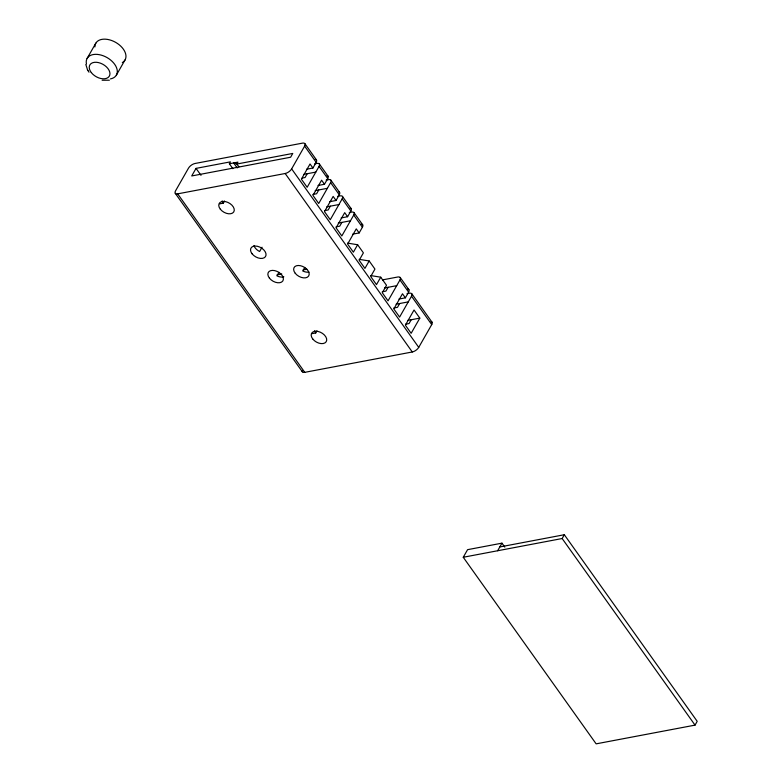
<?xml version="1.0" encoding="UTF-8"?>
<svg xmlns="http://www.w3.org/2000/svg" width="783" height="783" viewBox="0 0 783 783"><rect width="100%" height="100%" fill="white"/><g stroke="black" fill="none" stroke-linecap="round" stroke-linejoin="round"><path stroke-width="1.17" d="M87.099 58.471L95.82 43.173M116.344 75.188L125.035 59.948M232.864 168.678L229.36 163.755L230.437 161.856L196.044 168.374L191.708 175.96L290.61 157.236L292.773 153.439L236.877 164.029L233.657 162.942L237.21 167.924M219.729 203.834L223.312 203.149L224.525 201.016M177.672 193.851L285.169 173.503A5.618 2.594 -35.5 0 0 291.638 168.893L304.626 146.118A5.618 2.594 -35.5 0 0 302.492 143.132L194.987 163.49A5.618 2.594 -35.5 0 0 188.527 168.1L175.529 190.876A5.618 2.594 -35.5 0 0 177.672 193.851L304.773 372.336L412.279 351.978A5.618 2.594 -35.5 0 0 418.739 347.368L431.727 324.593A5.618 2.594 -35.5 0 0 431.022 321.578M262.051 247.252L259.613 251.519A8.417 5.285 29.7 0 1 253.966 245.519M307.22 173.718L305.057 177.516L302.277 178.044M306.476 169.255L312.926 168.032L316.175 162.345A5.618 2.594 -35.5 0 0 315.138 159.282M314.58 163.862L316.929 163.422A5.618 2.594 -35.5 0 1 319.063 166.397L307.161 187.274L301.386 179.16L310.039 163.98L312.926 168.032M318.779 189.946L316.606 193.744L312.906 194.438M318.035 185.483L324.485 184.259L327.734 178.573A5.618 2.594 -35.5 0 0 327.03 175.558M278.983 272.298L276.947 275.851A8.417 5.285 29.7 0 0 283.847 276.81M326.139 180.09L328.488 179.64A5.618 2.594 -35.5 0 1 330.622 182.625L318.72 203.502L312.936 195.388L321.598 180.207L324.485 184.259M330.328 206.174L328.165 209.971L324.465 210.666M329.594 201.711L336.044 200.487L339.284 194.791A5.618 2.594 -35.5 0 0 338.589 191.776M337.688 196.318L340.037 195.867A5.618 2.594 -35.5 0 1 342.181 198.853L330.269 219.729L324.495 211.616L333.157 196.435L336.044 200.487M304.783 267.414L302.747 270.967A8.417 5.285 29.7 0 0 309.001 272.083M341.887 222.401L339.724 226.189L336.024 226.894M341.143 217.938L347.593 216.715L350.843 211.018A5.618 2.594 -35.5 0 0 350.138 208.004M349.247 212.536L351.596 212.095A5.618 2.594 -35.5 0 1 353.73 215.071L341.828 235.947L336.044 227.833L344.706 212.653L347.593 216.715M352.702 234.156L359.152 232.933L362.402 227.246A5.618 2.594 -35.5 0 0 361.364 224.183M347.574 243.121L357.625 244.736L353.378 252.175L347.603 244.061L356.265 228.881L359.152 232.933M312.163 333.636L315.755 332.951L316.968 330.817M359.133 259.339L369.175 260.964L364.937 268.403L359.162 260.289L363.4 252.85L357.625 244.736M370.682 275.567L380.734 277.192L376.486 284.63L370.711 276.516L374.949 269.078L369.175 260.964M388.104 287.302L385.941 291.09L382.241 291.795M382.544 279.883L397.813 276.996A5.618 2.594 -35.5 0 1 399.956 279.981L388.045 300.848L382.27 292.734L386.508 285.306L380.734 277.192M399.663 303.52L397.5 307.318L393.79 308.022M398.919 299.057L405.369 297.843L408.618 292.147A5.618 2.594 -35.5 0 0 407.581 289.084M407.023 293.664L409.372 293.224A5.618 2.594 -35.5 0 1 411.506 296.199L399.604 317.076L393.82 308.962L402.482 293.782L405.369 297.843M411.212 319.748L409.049 323.545L405.486 324.221M419.815 318.123L411.153 333.304L405.379 325.19L414.041 310.009L419.815 318.123L407.649 320.423M499.818 546.945L564.318 534.73L697.203 721.329L695.04 725.127L596.137 743.85L463.252 557.261L467.588 549.666L501.981 543.157L504.81 547.121M497.655 550.743L501.981 543.157M463.252 557.261L562.155 538.528L564.318 534.73M109.366 80.199L102.123 80.248M229.36 163.755L237.954 162.13L236.877 164.029L238.874 166.828M303.638 174.403L315.823 172.094M315.197 190.621L327.372 188.321M326.746 206.849L338.931 204.539M338.305 223.077L350.481 220.767M277.016 274.892L281.782 273.991M303.197 269.939L306.77 269.254M384.522 287.978L396.707 285.668M396.081 304.205L408.256 301.895M88.596 71.635L88.998 72.163M304.89 143.671L316.449 159.898M319.337 163.95L328.008 176.126M330.896 180.178L339.558 192.344M342.445 196.406L351.117 208.572M354.004 212.633L362.666 224.799M400.221 277.534L408.892 289.7M411.78 293.752L432.001 322.156M304.626 146.118L316.175 162.345M319.063 166.397L327.734 178.573M330.622 182.625L339.284 194.791M342.181 198.853L350.843 211.018M353.73 215.071L362.402 227.246M399.956 279.981L408.618 292.147M411.506 296.199L431.727 324.593M562.155 538.528L695.04 725.127M291.638 168.893L418.739 347.368M285.169 173.503L412.279 351.978M196.044 168.374L201.006 175.343M175.265 193.323L302.365 371.798M87.735 70.284L88.225 71.087M85.836 64.48L87.579 69.99M87.422 69.716L87.892 70.539M315.755 332.951A8.417 5.285 29.7 0 1 314.629 330.7M223.312 203.149A8.417 5.285 29.7 0 1 222.186 200.898M304.773 372.336A5.618 2.594 -35.5 0 1 302.14 370.692M94.89 46.951A16.844 10.58 29.7 0 1 115.669 42.37A16.844 10.58 29.7 0 1 122.314 62.591M86.433 63.912A16.844 10.58 29.7 0 1 97.092 54.379A16.844 10.58 29.7 0 1 115.776 66.056A16.844 10.58 29.7 0 1 110.432 78.907M220.317 209.178A8.417 5.285 29.7 0 0 233.667 212.046A8.417 5.285 29.7 0 0 225.553 201.642A8.417 5.285 29.7 0 0 220.317 209.178M252.087 253.8A8.417 5.285 29.7 0 0 265.447 256.667A8.417 5.285 29.7 0 0 257.333 246.263A8.417 5.285 29.7 0 0 252.087 253.8M312.75 338.98A8.417 5.285 29.7 0 0 326.11 341.848A8.417 5.285 29.7 0 0 317.996 331.444A8.417 5.285 29.7 0 0 312.75 338.98M269.421 278.141A8.417 5.285 29.7 0 0 282.78 281.009A8.417 5.285 29.7 0 0 274.667 270.605A8.417 5.285 29.7 0 0 269.421 278.141M295.22 273.257A8.417 5.285 29.7 0 0 308.58 276.125A8.417 5.285 29.7 0 0 300.466 265.711A8.417 5.285 29.7 0 0 295.22 273.257M91.288 72.555A11.226 7.047 29.7 0 0 109.111 76.48A11.226 7.047 29.7 0 0 98.413 62.581A11.226 7.047 29.7 0 0 91.288 72.555"/></g></svg>
